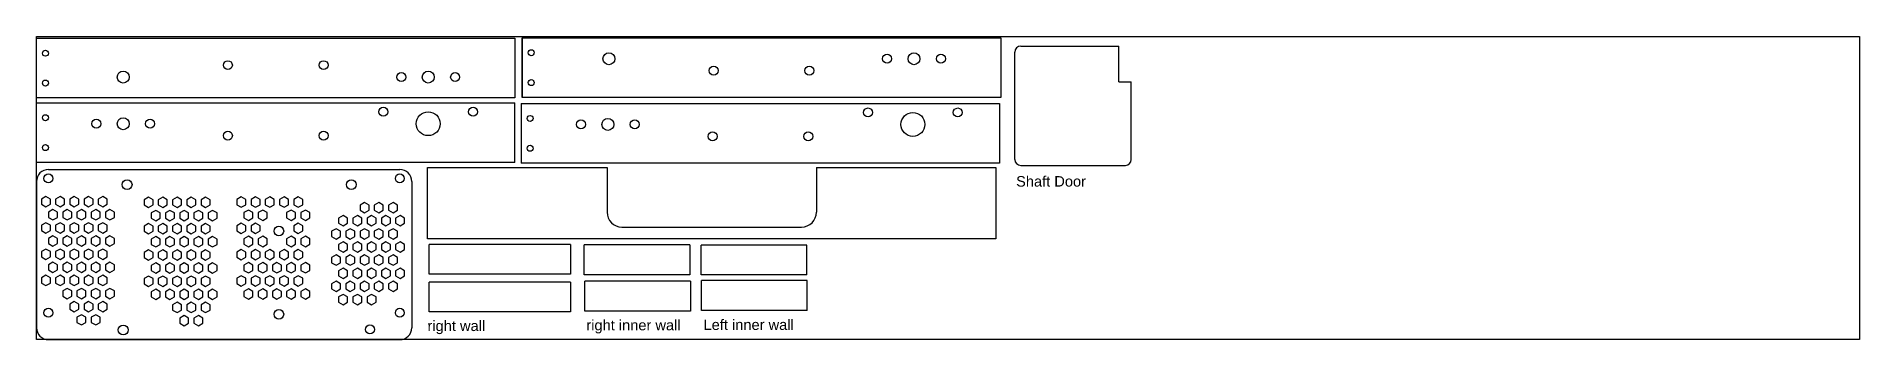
# Model space of a CAD drawing. Header units: inches. Extents: x 10 to 619, y -80 to 21.
import ezdxf

# ---------------------------------------------------------------- set-up
doc = ezdxf.new("R2010")
doc.units = ezdxf.units.IN
doc.header["$MEASUREMENT"] = 0
doc.styles.get("Standard").update_dxf_attribs({"font": 'arial.ttf'})

msp = doc.modelspace()

# ---------------------------------------------------------------- linework, layer by layer
at = {"color": 7, "linetype": 'Continuous', "lineweight": 25}
for p, q in [((9.89, 0.85), (9.89, 20.85)), ((9.89, 20.85), (169.89, 20.85)), ((172.32, 21.04), (172.32, 1.04)), ((172.32, 1.01), (172.32, 21.01)), ((172.32, 21.01), (332.32, 21.01)), ((332.32, 21.01), (332.32, 1.01)), ((336.99, -19.74), (336.99, 16.26)), ((338.99, 18.26), (371.79, 18.26)), ((371.79, 6.26), (371.79, 18.26)), ((371.79, 6.26), (375.99, 6.26)), ((375.99, -19.74), (375.99, 6.26)), ((169.89, 0.85), (9.89, 0.85)), ((332.32, 1.01), (172.32, 1.01)), ((9.89, -20.77), (9.89, -0.77)), ((9.89, -0.77), (169.89, -0.77)), ((169.89, -20.77), (169.89, -0.77)), ((171.96, -1), (171.96, -21)), ((171.96, -1), (331.96, -1)), ((331.96, -1), (331.96, -21)), ((169.89, -20.77), (9.89, -20.77)), ((13.89, -23.11), (131.39, -23.11)), ((140.68, -22.39), (200.68, -22.39)), ((140.68, -46.39), (140.68, -22.39)), ((331.96, -21), (171.96, -21)), ((200.68, -22.39), (200.68, -37.39)), ((270.68, -22.39), (330.68, -22.39)), ((270.68, -22.39), (270.68, -37.39)), ((330.68, -22.39), (330.68, -46.39)), ((338.99, -21.74), (373.99, -21.74)), ((9.89, -27.11), (9.89, -76.11)), ((135.39, -27.11), (135.39, -76.11)), ((13.03, -32.15), (11.53, -33.01)), ((11.53, -33.01), (11.53, -34.74)), ((11.53, -34.74), (13.03, -35.61)), ((14.53, -33.01), (13.03, -32.15)), ((13.03, -35.61), (14.53, -34.74)), ((15.41, -36.55), (13.91, -37.41)), ((14.53, -34.74), (14.53, -33.01)), ((16.91, -37.41), (15.41, -36.55)), ((17.79, -32.15), (16.29, -33.01)), ((16.29, -33.01), (16.29, -34.74)), ((16.29, -34.74), (17.79, -35.61)), ((19.29, -33.01), (17.79, -32.15)), ((17.79, -35.61), (19.29, -34.74)), ((20.17, -36.55), (18.67, -37.41)), ((19.29, -34.74), (19.29, -33.01)), ((21.67, -37.41), (20.17, -36.55)), ((22.55, -32.15), (21.05, -33.01)), ((21.05, -33.01), (21.05, -34.74)), ((21.05, -34.74), (22.55, -35.61)), ((24.05, -33.01), (22.55, -32.15)), ((22.55, -35.61), (24.05, -34.74)), ((24.93, -36.55), (23.43, -37.41)), ((24.05, -34.74), (24.05, -33.01)), ((26.43, -37.41), (24.93, -36.55)), ((27.31, -32.15), (25.81, -33.01)), ((25.81, -33.01), (25.81, -34.74)), ((25.81, -34.74), (27.31, -35.61)), ((28.81, -33.01), (27.31, -32.15)), ((27.31, -35.61), (28.81, -34.74)), ((29.69, -36.55), (28.19, -37.41)), ((28.81, -34.74), (28.81, -33.01)), ((31.19, -37.41), (29.69, -36.55)), ((32.07, -32.15), (30.57, -33.01)), ((30.57, -33.01), (30.57, -34.74)), ((30.57, -34.74), (32.07, -35.61)), ((33.57, -33.01), (32.07, -32.15)), ((32.07, -35.61), (33.57, -34.74)), ((34.45, -36.55), (32.95, -37.41)), ((33.57, -34.74), (33.57, -33.01)), ((35.95, -37.41), (34.45, -36.55)), ((47.38, -32.4), (45.88, -33.27)), ((45.88, -33.27), (45.88, -35)), ((45.88, -35), (47.38, -35.87)), ((48.88, -33.27), (47.38, -32.4)), ((47.38, -35.87), (48.88, -35)), ((48.88, -35), (48.88, -33.27)), ((52.14, -32.4), (50.64, -33.27)), ((50.64, -33.27), (50.64, -35)), ((50.64, -35), (52.14, -35.87)), ((53.64, -33.27), (52.14, -32.4)), ((52.14, -35.87), (53.64, -35)), ((53.64, -35), (53.64, -33.27)), ((56.9, -32.4), (55.4, -33.27)), ((55.4, -33.27), (55.4, -35)), ((55.4, -35), (56.9, -35.87)), ((58.4, -33.27), (56.9, -32.4)), ((56.9, -35.87), (58.4, -35)), ((58.4, -35), (58.4, -33.27)), ((61.66, -32.4), (60.16, -33.27)), ((60.16, -33.27), (60.16, -35)), ((60.16, -35), (61.66, -35.87)), ((63.16, -33.27), (61.66, -32.4)), ((61.66, -35.87), (63.16, -35)), ((63.16, -35), (63.16, -33.27)), ((66.42, -32.4), (64.92, -33.27)), ((64.92, -33.27), (64.92, -35)), ((64.92, -35), (66.42, -35.87)), ((67.92, -33.27), (66.42, -32.4)), ((66.42, -35.87), (67.92, -35)), ((67.92, -35), (67.92, -33.27)), ((78.39, -32.3), (76.89, -33.17)), ((76.89, -33.17), (76.89, -34.9)), ((76.89, -34.9), (78.39, -35.77)), ((79.89, -33.17), (78.39, -32.3)), ((78.39, -35.77), (79.89, -34.9)), ((79.89, -34.9), (79.89, -33.17)), ((83.15, -32.3), (81.65, -33.17)), ((81.65, -33.17), (81.65, -34.9)), ((81.65, -34.9), (83.15, -35.77)), ((84.65, -33.17), (83.15, -32.3)), ((83.15, -35.77), (84.65, -34.9)), ((84.65, -34.9), (84.65, -33.17)), ((87.91, -32.3), (86.41, -33.17)), ((86.41, -33.17), (86.41, -34.9)), ((86.41, -34.9), (87.91, -35.77)), ((89.41, -33.17), (87.91, -32.3)), ((87.91, -35.77), (89.41, -34.9)), ((89.41, -34.9), (89.41, -33.17)), ((92.67, -32.3), (91.17, -33.17)), ((91.17, -33.17), (91.17, -34.9)), ((91.17, -34.9), (92.67, -35.77)), ((94.17, -33.17), (92.67, -32.3)), ((92.67, -35.77), (94.17, -34.9)), ((94.17, -34.9), (94.17, -33.17)), ((97.43, -32.3), (95.93, -33.17)), ((95.93, -33.17), (95.93, -34.9)), ((95.93, -34.9), (97.43, -35.77)), ((98.93, -33.17), (97.43, -32.3)), ((97.43, -35.77), (98.93, -34.9)), ((98.93, -34.9), (98.93, -33.17)), ((119.59, -34.14), (118.09, -35.01)), ((118.09, -35.01), (118.09, -36.74)), ((121.09, -35.01), (119.59, -34.14)), ((121.09, -36.74), (121.09, -35.01)), ((124.35, -34.14), (122.85, -35.01)), ((122.85, -35.01), (122.85, -36.74)), ((125.85, -35.01), (124.35, -34.14)), ((125.85, -36.74), (125.85, -35.01)), ((129.11, -34.14), (127.61, -35.01)), ((127.61, -35.01), (127.61, -36.74)), ((130.61, -35.01), (129.11, -34.14)), ((130.61, -36.74), (130.61, -35.01)), ((13.03, -40.95), (11.53, -41.81)), ((11.53, -41.81), (11.53, -43.54)), ((14.53, -41.81), (13.03, -40.95)), ((13.91, -37.41), (13.91, -39.15)), ((13.91, -39.15), (15.41, -40.01)), ((14.53, -43.54), (14.53, -41.81)), ((15.41, -40.01), (16.91, -39.15)), ((17.79, -40.95), (16.29, -41.81)), ((16.29, -41.81), (16.29, -43.54)), ((16.91, -39.15), (16.91, -37.41)), ((19.29, -41.81), (17.79, -40.95)), ((18.67, -37.41), (18.67, -39.15)), ((18.67, -39.15), (20.17, -40.01)), ((19.29, -43.54), (19.29, -41.81)), ((20.17, -40.01), (21.67, -39.15)), ((22.55, -40.95), (21.05, -41.81)), ((21.05, -41.81), (21.05, -43.54)), ((21.67, -39.15), (21.67, -37.41)), ((24.05, -41.81), (22.55, -40.95)), ((23.43, -37.41), (23.43, -39.15)), ((23.43, -39.15), (24.93, -40.01)), ((24.05, -43.54), (24.05, -41.81)), ((24.93, -40.01), (26.43, -39.15)), ((27.31, -40.95), (25.81, -41.81)), ((25.81, -41.81), (25.81, -43.54)), ((26.43, -39.15), (26.43, -37.41)), ((28.81, -41.81), (27.31, -40.95)), ((28.19, -37.41), (28.19, -39.15)), ((28.19, -39.15), (29.69, -40.01)), ((28.81, -43.54), (28.81, -41.81)), ((29.69, -40.01), (31.19, -39.15)), ((32.07, -40.95), (30.57, -41.81)), ((30.57, -41.81), (30.57, -43.54)), ((31.19, -39.15), (31.19, -37.41)), ((33.57, -41.81), (32.07, -40.95)), ((32.95, -37.41), (32.95, -39.15)), ((32.95, -39.15), (34.45, -40.01)), ((33.57, -43.54), (33.57, -41.81)), ((34.45, -40.01), (35.95, -39.15)), ((35.95, -39.15), (35.95, -37.41)), ((47.38, -41.2), (45.88, -42.07)), ((45.88, -42.07), (45.88, -43.8)), ((48.88, -42.07), (47.38, -41.2)), ((49.76, -36.8), (48.26, -37.67)), ((48.26, -37.67), (48.26, -39.4)), ((48.26, -39.4), (49.76, -40.27)), ((48.88, -43.8), (48.88, -42.07)), ((51.26, -37.67), (49.76, -36.8)), ((49.76, -40.27), (51.26, -39.4)), ((52.14, -41.2), (50.64, -42.07)), ((50.64, -42.07), (50.64, -43.8)), ((51.26, -39.4), (51.26, -37.67)), ((53.64, -42.07), (52.14, -41.2)), ((54.52, -36.8), (53.02, -37.67)), ((53.02, -37.67), (53.02, -39.4)), ((53.02, -39.4), (54.52, -40.27)), ((53.64, -43.8), (53.64, -42.07)), ((56.02, -37.67), (54.52, -36.8)), ((54.52, -40.27), (56.02, -39.4)), ((56.9, -41.2), (55.4, -42.07)), ((55.4, -42.07), (55.4, -43.8)), ((56.02, -39.4), (56.02, -37.67)), ((58.4, -42.07), (56.9, -41.2)), ((59.28, -36.8), (57.78, -37.67)), ((57.78, -37.67), (57.78, -39.4)), ((57.78, -39.4), (59.28, -40.27)), ((58.4, -43.8), (58.4, -42.07)), ((60.78, -37.67), (59.28, -36.8)), ((59.28, -40.27), (60.78, -39.4)), ((61.66, -41.2), (60.16, -42.07)), ((60.16, -42.07), (60.16, -43.8)), ((60.78, -39.4), (60.78, -37.67)), ((63.16, -42.07), (61.66, -41.2)), ((64.04, -36.8), (62.54, -37.67)), ((62.54, -37.67), (62.54, -39.4)), ((62.54, -39.4), (64.04, -40.27)), ((63.16, -43.8), (63.16, -42.07)), ((65.54, -37.67), (64.04, -36.8)), ((64.04, -40.27), (65.54, -39.4)), ((66.42, -41.2), (64.92, -42.07)), ((64.92, -42.07), (64.92, -43.8)), ((65.54, -39.4), (65.54, -37.67)), ((67.92, -42.07), (66.42, -41.2)), ((68.8, -36.8), (67.3, -37.67)), ((67.3, -37.67), (67.3, -39.4)), ((67.3, -39.4), (68.8, -40.27)), ((67.92, -43.8), (67.92, -42.07)), ((70.3, -37.67), (68.8, -36.8)), ((68.8, -40.27), (70.3, -39.4)), ((70.3, -39.4), (70.3, -37.67)), ((78.39, -41.1), (76.89, -41.97)), ((76.89, -41.97), (76.89, -43.7)), ((79.89, -41.97), (78.39, -41.1)), ((80.77, -36.7), (79.27, -37.57)), ((79.27, -37.57), (79.27, -39.3)), ((79.27, -39.3), (80.77, -40.17)), ((79.89, -43.7), (79.89, -41.97)), ((82.27, -37.57), (80.77, -36.7)), ((80.77, -40.17), (82.27, -39.3)), ((83.15, -41.1), (81.65, -41.97)), ((81.65, -41.97), (81.65, -43.7)), ((82.27, -39.3), (82.27, -37.57)), ((84.65, -41.97), (83.15, -41.1)), ((85.53, -36.7), (84.03, -37.57)), ((84.03, -37.57), (84.03, -39.3)), ((84.03, -39.3), (85.53, -40.17)), ((84.65, -43.7), (84.65, -41.97)), ((87.03, -37.57), (85.53, -36.7)), ((85.53, -40.17), (87.03, -39.3)), ((87.03, -39.3), (87.03, -37.57)), ((95.05, -36.7), (93.55, -37.57)), ((93.55, -37.57), (93.55, -39.3)), ((93.55, -39.3), (95.05, -40.17)), ((96.55, -37.57), (95.05, -36.7)), ((95.05, -40.17), (96.55, -39.3)), ((97.43, -41.1), (95.93, -41.97)), ((95.93, -41.97), (95.93, -43.7)), ((96.55, -39.3), (96.55, -37.57)), ((98.93, -41.97), (97.43, -41.1)), ((99.81, -36.7), (98.31, -37.57)), ((98.31, -37.57), (98.31, -39.3)), ((98.31, -39.3), (99.81, -40.17)), ((98.93, -43.7), (98.93, -41.97)), ((101.31, -37.57), (99.81, -36.7)), ((99.81, -40.17), (101.31, -39.3)), ((101.31, -39.3), (101.31, -37.57)), ((112.44, -38.54), (110.94, -39.41)), ((110.94, -39.41), (110.94, -41.14)), ((110.94, -41.14), (112.44, -42.01)), ((113.94, -39.41), (112.44, -38.54)), ((112.44, -42.01), (113.94, -41.14)), ((113.94, -41.14), (113.94, -39.41)), ((117.2, -38.54), (115.7, -39.41)), ((115.7, -39.41), (115.7, -41.14)), ((115.7, -41.14), (117.2, -42.01)), ((118.7, -39.41), (117.2, -38.54)), ((117.2, -42.01), (118.7, -41.14)), ((118.09, -36.74), (119.59, -37.6)), ((118.7, -41.14), (118.7, -39.41)), ((119.59, -37.6), (121.09, -36.74)), ((121.96, -38.54), (120.46, -39.41)), ((120.46, -39.41), (120.46, -41.14)), ((120.46, -41.14), (121.96, -42.01)), ((123.46, -39.41), (121.96, -38.54)), ((121.96, -42.01), (123.46, -41.14)), ((122.85, -36.74), (124.35, -37.6)), ((123.46, -41.14), (123.46, -39.41)), ((124.35, -37.6), (125.85, -36.74)), ((126.72, -38.54), (125.22, -39.41)), ((125.22, -39.41), (125.22, -41.14)), ((125.22, -41.14), (126.72, -42.01)), ((128.22, -39.41), (126.72, -38.54)), ((126.72, -42.01), (128.22, -41.14)), ((127.61, -36.74), (129.11, -37.6)), ((128.22, -41.14), (128.22, -39.41)), ((129.11, -37.6), (130.61, -36.74)), ((131.48, -38.54), (129.98, -39.41)), ((129.98, -39.41), (129.98, -41.14)), ((129.98, -41.14), (131.48, -42.01)), ((132.98, -39.41), (131.48, -38.54)), ((131.48, -42.01), (132.98, -41.14)), ((132.98, -41.14), (132.98, -39.41)), ((205.68, -42.39), (265.68, -42.39)), ((11.53, -43.54), (13.03, -44.41)), ((13.03, -44.41), (14.53, -43.54)), ((15.41, -45.35), (13.91, -46.21)), ((13.91, -46.21), (13.91, -47.95)), ((13.91, -47.95), (15.41, -48.81)), ((16.91, -46.21), (15.41, -45.35)), ((15.41, -48.81), (16.91, -47.95)), ((16.29, -43.54), (17.79, -44.41)), ((16.91, -47.95), (16.91, -46.21)), ((17.79, -44.41), (19.29, -43.54)), ((20.17, -45.35), (18.67, -46.21)), ((18.67, -46.21), (18.67, -47.95)), ((18.67, -47.95), (20.17, -48.81)), ((21.67, -46.21), (20.17, -45.35)), ((20.17, -48.81), (21.67, -47.95)), ((21.05, -43.54), (22.55, -44.41)), ((21.67, -47.95), (21.67, -46.21)), ((22.55, -44.41), (24.05, -43.54)), ((24.93, -45.35), (23.43, -46.21)), ((23.43, -46.21), (23.43, -47.95)), ((23.43, -47.95), (24.93, -48.81)), ((26.43, -46.21), (24.93, -45.35)), ((24.93, -48.81), (26.43, -47.95)), ((25.81, -43.54), (27.31, -44.41)), ((26.43, -47.95), (26.43, -46.21)), ((27.31, -44.41), (28.81, -43.54)), ((29.69, -45.35), (28.19, -46.21)), ((28.19, -46.21), (28.19, -47.95)), ((28.19, -47.95), (29.69, -48.81)), ((31.19, -46.21), (29.69, -45.35)), ((29.69, -48.81), (31.19, -47.95)), ((30.57, -43.54), (32.07, -44.41)), ((31.19, -47.95), (31.19, -46.21)), ((32.07, -44.41), (33.57, -43.54)), ((34.45, -45.35), (32.95, -46.21)), ((32.95, -46.21), (32.95, -47.95)), ((32.95, -47.95), (34.45, -48.81)), ((35.95, -46.21), (34.45, -45.35)), ((34.45, -48.81), (35.95, -47.95)), ((35.95, -47.95), (35.95, -46.21)), ((45.88, -43.8), (47.38, -44.67)), ((47.38, -44.67), (48.88, -43.8)), ((49.76, -45.6), (48.26, -46.47)), ((48.26, -46.47), (48.26, -48.2)), ((48.26, -48.2), (49.76, -49.07)), ((51.26, -46.47), (49.76, -45.6)), ((49.76, -49.07), (51.26, -48.2)), ((50.64, -43.8), (52.14, -44.67)), ((51.26, -48.2), (51.26, -46.47)), ((52.14, -44.67), (53.64, -43.8)), ((54.52, -45.6), (53.02, -46.47)), ((53.02, -46.47), (53.02, -48.2)), ((53.02, -48.2), (54.52, -49.07)), ((56.02, -46.47), (54.52, -45.6)), ((54.52, -49.07), (56.02, -48.2)), ((55.4, -43.8), (56.9, -44.67)), ((56.02, -48.2), (56.02, -46.47)), ((56.9, -44.67), (58.4, -43.8)), ((59.28, -45.6), (57.78, -46.47)), ((57.78, -46.47), (57.78, -48.2)), ((57.78, -48.2), (59.28, -49.07)), ((60.78, -46.47), (59.28, -45.6)), ((59.28, -49.07), (60.78, -48.2)), ((60.16, -43.8), (61.66, -44.67)), ((60.78, -48.2), (60.78, -46.47)), ((61.66, -44.67), (63.16, -43.8)), ((64.04, -45.6), (62.54, -46.47)), ((62.54, -46.47), (62.54, -48.2)), ((62.54, -48.2), (64.04, -49.07)), ((65.54, -46.47), (64.04, -45.6)), ((64.04, -49.07), (65.54, -48.2)), ((64.92, -43.8), (66.42, -44.67)), ((65.54, -48.2), (65.54, -46.47)), ((66.42, -44.67), (67.92, -43.8)), ((68.8, -45.6), (67.3, -46.47)), ((67.3, -46.47), (67.3, -48.2)), ((67.3, -48.2), (68.8, -49.07)), ((70.3, -46.47), (68.8, -45.6)), ((68.8, -49.07), (70.3, -48.2)), ((70.3, -48.2), (70.3, -46.47)), ((76.89, -43.7), (78.39, -44.57)), ((78.39, -44.57), (79.89, -43.7)), ((80.77, -45.5), (79.27, -46.37)), ((79.27, -46.37), (79.27, -48.1)), ((79.27, -48.1), (80.77, -48.97)), ((82.27, -46.37), (80.77, -45.5)), ((80.77, -48.97), (82.27, -48.1)), ((81.65, -43.7), (83.15, -44.57)), ((82.27, -48.1), (82.27, -46.37)), ((83.15, -44.57), (84.65, -43.7)), ((85.53, -45.5), (84.03, -46.37)), ((84.03, -46.37), (84.03, -48.1)), ((84.03, -48.1), (85.53, -48.97)), ((87.03, -46.37), (85.53, -45.5)), ((85.53, -48.97), (87.03, -48.1)), ((87.03, -48.1), (87.03, -46.37)), ((95.05, -45.5), (93.55, -46.37)), ((93.55, -46.37), (93.55, -48.1)), ((93.55, -48.1), (95.05, -48.97)), ((96.55, -46.37), (95.05, -45.5)), ((95.05, -48.97), (96.55, -48.1)), ((95.93, -43.7), (97.43, -44.57)), ((96.55, -48.1), (96.55, -46.37)), ((97.43, -44.57), (98.93, -43.7)), ((99.81, -45.5), (98.31, -46.37)), ((98.31, -46.37), (98.31, -48.1)), ((98.31, -48.1), (99.81, -48.97)), ((101.31, -46.37), (99.81, -45.5)), ((99.81, -48.97), (101.31, -48.1)), ((101.31, -48.1), (101.31, -46.37)), ((110.07, -42.94), (108.57, -43.81)), ((108.57, -43.81), (108.57, -45.54)), ((108.57, -45.54), (110.07, -46.4)), ((111.57, -43.81), (110.07, -42.94)), ((110.07, -46.4), (111.57, -45.54)), ((112.44, -47.34), (110.94, -48.21)), ((110.94, -48.21), (110.94, -49.94)), ((111.57, -45.54), (111.57, -43.81)), ((113.94, -48.21), (112.44, -47.34)), ((114.83, -42.94), (113.33, -43.81)), ((113.33, -43.81), (113.33, -45.54)), ((113.33, -45.54), (114.83, -46.4)), ((113.94, -49.94), (113.94, -48.21)), ((116.33, -43.81), (114.83, -42.94)), ((114.83, -46.4), (116.33, -45.54)), ((117.2, -47.34), (115.7, -48.21)), ((115.7, -48.21), (115.7, -49.94)), ((116.33, -45.54), (116.33, -43.81)), ((118.7, -48.21), (117.2, -47.34)), ((119.59, -42.94), (118.09, -43.81)), ((118.09, -43.81), (118.09, -45.54)), ((118.09, -45.54), (119.59, -46.4)), ((118.7, -49.94), (118.7, -48.21)), ((121.09, -43.81), (119.59, -42.94)), ((119.59, -46.4), (121.09, -45.54)), ((121.96, -47.34), (120.46, -48.21)), ((120.46, -48.21), (120.46, -49.94)), ((121.09, -45.54), (121.09, -43.81)), ((123.46, -48.21), (121.96, -47.34)), ((124.35, -42.94), (122.85, -43.81)), ((122.85, -43.81), (122.85, -45.54)), ((122.85, -45.54), (124.35, -46.4)), ((123.46, -49.94), (123.46, -48.21)), ((125.85, -43.81), (124.35, -42.94)), ((124.35, -46.4), (125.85, -45.54)), ((126.72, -47.34), (125.22, -48.21)), ((125.22, -48.21), (125.22, -49.94)), ((125.85, -45.54), (125.85, -43.81)), ((128.22, -48.21), (126.72, -47.34)), ((129.11, -42.94), (127.61, -43.81)), ((127.61, -43.81), (127.61, -45.54)), ((127.61, -45.54), (129.11, -46.4)), ((128.22, -49.94), (128.22, -48.21)), ((130.61, -43.81), (129.11, -42.94)), ((129.11, -46.4), (130.61, -45.54)), ((131.48, -47.34), (129.98, -48.21)), ((129.98, -48.21), (129.98, -49.94)), ((130.61, -45.54), (130.61, -43.81)), ((132.98, -48.21), (131.48, -47.34)), ((132.98, -49.94), (132.98, -48.21)), ((330.68, -46.39), (140.68, -46.39)), ((188.5, -48.21), (141.18, -48.21)), ((141.18, -58.21), (141.18, -48.21)), ((188.5, -48.21), (188.5, -58.21)), ((228.33, -48.36), (193.01, -48.36)), ((193.01, -58.36), (193.01, -48.36)), ((228.33, -48.36), (228.33, -58.36)), ((267.46, -48.45), (232.19, -48.45)), ((232.19, -58.45), (232.19, -48.45)), ((267.46, -58.45), (267.46, -48.45)), ((13.03, -49.75), (11.53, -50.61)), ((11.53, -50.61), (11.53, -52.34)), ((11.53, -52.34), (13.03, -53.21)), ((14.53, -50.61), (13.03, -49.75)), ((13.03, -53.21), (14.53, -52.34)), ((15.41, -54.15), (13.91, -55.01)), ((14.53, -52.34), (14.53, -50.61)), ((16.91, -55.01), (15.41, -54.15)), ((17.79, -49.75), (16.29, -50.61)), ((16.29, -50.61), (16.29, -52.34)), ((16.29, -52.34), (17.79, -53.21)), ((19.29, -50.61), (17.79, -49.75)), ((17.79, -53.21), (19.29, -52.34)), ((20.17, -54.15), (18.67, -55.01)), ((19.29, -52.34), (19.29, -50.61)), ((21.67, -55.01), (20.17, -54.15)), ((22.55, -49.75), (21.05, -50.61)), ((21.05, -50.61), (21.05, -52.34)), ((21.05, -52.34), (22.55, -53.21)), ((24.05, -50.61), (22.55, -49.75)), ((22.55, -53.21), (24.05, -52.34)), ((24.93, -54.15), (23.43, -55.01)), ((24.05, -52.34), (24.05, -50.61)), ((26.43, -55.01), (24.93, -54.15)), ((27.31, -49.75), (25.81, -50.61)), ((25.81, -50.61), (25.81, -52.34)), ((25.81, -52.34), (27.31, -53.21)), ((28.81, -50.61), (27.31, -49.75)), ((27.31, -53.21), (28.81, -52.34)), ((29.69, -54.15), (28.19, -55.01)), ((28.81, -52.34), (28.81, -50.61)), ((31.19, -55.01), (29.69, -54.15)), ((32.07, -49.75), (30.57, -50.61)), ((30.57, -50.61), (30.57, -52.34)), ((30.57, -52.34), (32.07, -53.21)), ((33.57, -50.61), (32.07, -49.75)), ((32.07, -53.21), (33.57, -52.34)), ((34.45, -54.15), (32.95, -55.01)), ((33.57, -52.34), (33.57, -50.61)), ((35.95, -55.01), (34.45, -54.15)), ((47.38, -50), (45.88, -50.87)), ((45.88, -50.87), (45.88, -52.6)), ((45.88, -52.6), (47.38, -53.47)), ((48.88, -50.87), (47.38, -50)), ((47.38, -53.47), (48.88, -52.6)), ((49.76, -54.4), (48.26, -55.27)), ((48.88, -52.6), (48.88, -50.87)), ((51.26, -55.27), (49.76, -54.4)), ((52.14, -50), (50.64, -50.87)), ((50.64, -50.87), (50.64, -52.6)), ((50.64, -52.6), (52.14, -53.47)), ((53.64, -50.87), (52.14, -50)), ((52.14, -53.47), (53.64, -52.6)), ((54.52, -54.4), (53.02, -55.27)), ((53.64, -52.6), (53.64, -50.87)), ((56.02, -55.27), (54.52, -54.4)), ((56.9, -50), (55.4, -50.87)), ((55.4, -50.87), (55.4, -52.6)), ((55.4, -52.6), (56.9, -53.47)), ((58.4, -50.87), (56.9, -50)), ((56.9, -53.47), (58.4, -52.6)), ((59.28, -54.4), (57.78, -55.27)), ((58.4, -52.6), (58.4, -50.87)), ((60.78, -55.27), (59.28, -54.4)), ((61.66, -50), (60.16, -50.87)), ((60.16, -50.87), (60.16, -52.6)), ((60.16, -52.6), (61.66, -53.47)), ((63.16, -50.87), (61.66, -50)), ((61.66, -53.47), (63.16, -52.6)), ((64.04, -54.4), (62.54, -55.27)), ((63.16, -52.6), (63.16, -50.87)), ((65.54, -55.27), (64.04, -54.4)), ((66.42, -50), (64.92, -50.87)), ((64.92, -50.87), (64.92, -52.6)), ((64.92, -52.6), (66.42, -53.47)), ((67.92, -50.87), (66.42, -50)), ((66.42, -53.47), (67.92, -52.6)), ((68.8, -54.4), (67.3, -55.27)), ((67.92, -52.6), (67.92, -50.87)), ((70.3, -55.27), (68.8, -54.4)), ((78.39, -49.9), (76.89, -50.77)), ((76.89, -50.77), (76.89, -52.5)), ((76.89, -52.5), (78.39, -53.37)), ((79.89, -50.77), (78.39, -49.9)), ((78.39, -53.37), (79.89, -52.5)), ((80.77, -54.3), (79.27, -55.17)), ((79.89, -52.5), (79.89, -50.77)), ((82.27, -55.17), (80.77, -54.3)), ((83.15, -49.9), (81.65, -50.77)), ((81.65, -50.77), (81.65, -52.5)), ((81.65, -52.5), (83.15, -53.37)), ((84.65, -50.77), (83.15, -49.9)), ((83.15, -53.37), (84.65, -52.5)), ((85.53, -54.3), (84.03, -55.17)), ((84.65, -52.5), (84.65, -50.77)), ((87.03, -55.17), (85.53, -54.3)), ((87.91, -49.9), (86.41, -50.77)), ((86.41, -50.77), (86.41, -52.5)), ((86.41, -52.5), (87.91, -53.37)), ((89.41, -50.77), (87.91, -49.9)), ((87.91, -53.37), (89.41, -52.5)), ((90.29, -54.3), (88.79, -55.17)), ((89.41, -52.5), (89.41, -50.77)), ((91.79, -55.17), (90.29, -54.3)), ((92.67, -49.9), (91.17, -50.77)), ((91.17, -50.77), (91.17, -52.5)), ((91.17, -52.5), (92.67, -53.37)), ((94.17, -50.77), (92.67, -49.9)), ((92.67, -53.37), (94.17, -52.5)), ((95.05, -54.3), (93.55, -55.17)), ((94.17, -52.5), (94.17, -50.77)), ((96.55, -55.17), (95.05, -54.3)), ((97.43, -49.9), (95.93, -50.77)), ((95.93, -50.77), (95.93, -52.5)), ((95.93, -52.5), (97.43, -53.37)), ((98.93, -50.77), (97.43, -49.9)), ((97.43, -53.37), (98.93, -52.5)), ((99.81, -54.3), (98.31, -55.17)), ((98.93, -52.5), (98.93, -50.77)), ((101.31, -55.17), (99.81, -54.3)), ((110.07, -51.74), (108.57, -52.61)), ((108.57, -52.61), (108.57, -54.34)), ((108.57, -54.34), (110.07, -55.2)), ((111.57, -52.61), (110.07, -51.74)), ((110.07, -55.2), (111.57, -54.34)), ((110.94, -49.94), (112.44, -50.81)), ((111.57, -54.34), (111.57, -52.61)), ((112.44, -50.81), (113.94, -49.94)), ((114.83, -51.74), (113.33, -52.61)), ((113.33, -52.61), (113.33, -54.34)), ((113.33, -54.34), (114.83, -55.2)), ((116.33, -52.61), (114.83, -51.74)), ((114.83, -55.2), (116.33, -54.34)), ((115.7, -49.94), (117.2, -50.81)), ((116.33, -54.34), (116.33, -52.61)), ((117.2, -50.81), (118.7, -49.94)), ((119.59, -51.74), (118.09, -52.61)), ((118.09, -52.61), (118.09, -54.34)), ((118.09, -54.34), (119.59, -55.2)), ((121.09, -52.61), (119.59, -51.74)), ((119.59, -55.2), (121.09, -54.34)), ((120.46, -49.94), (121.96, -50.81)), ((121.09, -54.34), (121.09, -52.61)), ((121.96, -50.81), (123.46, -49.94)), ((124.35, -51.74), (122.85, -52.61)), ((122.85, -52.61), (122.85, -54.34)), ((122.85, -54.34), (124.35, -55.2)), ((125.85, -52.61), (124.35, -51.74)), ((124.35, -55.2), (125.85, -54.34)), ((125.22, -49.94), (126.72, -50.81)), ((125.85, -54.34), (125.85, -52.61)), ((126.72, -50.81), (128.22, -49.94)), ((129.11, -51.74), (127.61, -52.61)), ((127.61, -52.61), (127.61, -54.34)), ((127.61, -54.34), (129.11, -55.2)), ((130.61, -52.61), (129.11, -51.74)), ((129.11, -55.2), (130.61, -54.34)), ((129.98, -49.94), (131.48, -50.81)), ((130.61, -54.34), (130.61, -52.61)), ((131.48, -50.81), (132.98, -49.94)), ((13.03, -58.55), (11.53, -59.41)), ((11.53, -59.41), (11.53, -61.14)), ((14.53, -59.41), (13.03, -58.55)), ((13.91, -55.01), (13.91, -56.75)), ((13.91, -56.75), (15.41, -57.61)), ((14.53, -61.14), (14.53, -59.41)), ((15.41, -57.61), (16.91, -56.75)), ((17.79, -58.55), (16.29, -59.41)), ((16.29, -59.41), (16.29, -61.14)), ((16.91, -56.75), (16.91, -55.01)), ((19.29, -59.41), (17.79, -58.55)), ((18.67, -55.01), (18.67, -56.75)), ((18.67, -56.75), (20.17, -57.61)), ((19.29, -61.14), (19.29, -59.41)), ((20.17, -57.61), (21.67, -56.75)), ((22.55, -58.55), (21.05, -59.41)), ((21.05, -59.41), (21.05, -61.14)), ((21.67, -56.75), (21.67, -55.01)), ((24.05, -59.41), (22.55, -58.55)), ((23.43, -55.01), (23.43, -56.75)), ((23.43, -56.75), (24.93, -57.61)), ((24.05, -61.14), (24.05, -59.41)), ((24.93, -57.61), (26.43, -56.75)), ((27.31, -58.55), (25.81, -59.41)), ((25.81, -59.41), (25.81, -61.14)), ((26.43, -56.75), (26.43, -55.01)), ((28.81, -59.41), (27.31, -58.55)), ((28.19, -55.01), (28.19, -56.75)), ((28.19, -56.75), (29.69, -57.61)), ((28.81, -61.14), (28.81, -59.41)), ((29.69, -57.61), (31.19, -56.75)), ((32.07, -58.55), (30.57, -59.41)), ((30.57, -59.41), (30.57, -61.14)), ((31.19, -56.75), (31.19, -55.01)), ((33.57, -59.41), (32.07, -58.55)), ((32.95, -55.01), (32.95, -56.75)), ((32.95, -56.75), (34.45, -57.61)), ((33.57, -61.14), (33.57, -59.41)), ((34.45, -57.61), (35.95, -56.75)), ((35.95, -56.75), (35.95, -55.01)), ((47.38, -58.8), (45.88, -59.67)), ((45.88, -59.67), (45.88, -61.4)), ((48.88, -59.67), (47.38, -58.8)), ((48.26, -55.27), (48.26, -57)), ((48.26, -57), (49.76, -57.87)), ((48.88, -61.4), (48.88, -59.67)), ((49.76, -57.87), (51.26, -57)), ((52.14, -58.8), (50.64, -59.67)), ((50.64, -59.67), (50.64, -61.4)), ((51.26, -57), (51.26, -55.27)), ((53.64, -59.67), (52.14, -58.8)), ((53.02, -55.27), (53.02, -57)), ((53.02, -57), (54.52, -57.87)), ((53.64, -61.4), (53.64, -59.67)), ((54.52, -57.87), (56.02, -57)), ((56.9, -58.8), (55.4, -59.67)), ((55.4, -59.67), (55.4, -61.4)), ((56.02, -57), (56.02, -55.27)), ((58.4, -59.67), (56.9, -58.8)), ((57.78, -55.27), (57.78, -57)), ((57.78, -57), (59.28, -57.87)), ((58.4, -61.4), (58.4, -59.67)), ((59.28, -57.87), (60.78, -57)), ((61.66, -58.8), (60.16, -59.67)), ((60.16, -59.67), (60.16, -61.4)), ((60.78, -57), (60.78, -55.27)), ((63.16, -59.67), (61.66, -58.8)), ((62.54, -55.27), (62.54, -57)), ((62.54, -57), (64.04, -57.87)), ((63.16, -61.4), (63.16, -59.67)), ((64.04, -57.87), (65.54, -57)), ((66.42, -58.8), (64.92, -59.67)), ((64.92, -59.67), (64.92, -61.4)), ((65.54, -57), (65.54, -55.27)), ((67.92, -59.67), (66.42, -58.8)), ((67.3, -55.27), (67.3, -57)), ((67.3, -57), (68.8, -57.87)), ((67.92, -61.4), (67.92, -59.67)), ((68.8, -57.87), (70.3, -57)), ((70.3, -57), (70.3, -55.27)), ((78.39, -58.7), (76.89, -59.57)), ((76.89, -59.57), (76.89, -61.3)), ((79.89, -59.57), (78.39, -58.7)), ((79.27, -55.17), (79.27, -56.9)), ((79.27, -56.9), (80.77, -57.77)), ((79.89, -61.3), (79.89, -59.57)), ((80.77, -57.77), (82.27, -56.9)), ((83.15, -58.7), (81.65, -59.57)), ((81.65, -59.57), (81.65, -61.3)), ((82.27, -56.9), (82.27, -55.17)), ((84.65, -59.57), (83.15, -58.7)), ((84.03, -55.17), (84.03, -56.9)), ((84.03, -56.9), (85.53, -57.77)), ((84.65, -61.3), (84.65, -59.57)), ((85.53, -57.77), (87.03, -56.9)), ((87.91, -58.7), (86.41, -59.57)), ((86.41, -59.57), (86.41, -61.3)), ((87.03, -56.9), (87.03, -55.17)), ((89.41, -59.57), (87.91, -58.7)), ((88.79, -55.17), (88.79, -56.9)), ((88.79, -56.9), (90.29, -57.77)), ((89.41, -61.3), (89.41, -59.57)), ((90.29, -57.77), (91.79, -56.9)), ((92.67, -58.7), (91.17, -59.57)), ((91.17, -59.57), (91.17, -61.3)), ((91.79, -56.9), (91.79, -55.17)), ((94.17, -59.57), (92.67, -58.7)), ((93.55, -55.17), (93.55, -56.9)), ((93.55, -56.9), (95.05, -57.77)), ((94.17, -61.3), (94.17, -59.57)), ((95.05, -57.77), (96.55, -56.9)), ((97.43, -58.7), (95.93, -59.57)), ((95.93, -59.57), (95.93, -61.3)), ((96.55, -56.9), (96.55, -55.17)), ((98.93, -59.57), (97.43, -58.7)), ((98.31, -55.17), (98.31, -56.9)), ((98.31, -56.9), (99.81, -57.77)), ((98.93, -61.3), (98.93, -59.57)), ((99.81, -57.77), (101.31, -56.9)), ((101.31, -56.9), (101.31, -55.17)), ((110.07, -60.54), (108.57, -61.41)), ((111.57, -61.41), (110.07, -60.54)), ((112.44, -56.14), (110.94, -57.01)), ((110.94, -57.01), (110.94, -58.74)), ((110.94, -58.74), (112.44, -59.61)), ((113.94, -57.01), (112.44, -56.14)), ((112.44, -59.61), (113.94, -58.74)), ((114.83, -60.54), (113.33, -61.41)), ((113.94, -58.74), (113.94, -57.01)), ((116.33, -61.41), (114.83, -60.54)), ((117.2, -56.14), (115.7, -57.01)), ((115.7, -57.01), (115.7, -58.74)), ((115.7, -58.74), (117.2, -59.61)), ((118.7, -57.01), (117.2, -56.14)), ((117.2, -59.61), (118.7, -58.74)), ((119.59, -60.54), (118.09, -61.41)), ((118.7, -58.74), (118.7, -57.01)), ((121.09, -61.41), (119.59, -60.54)), ((121.96, -56.14), (120.46, -57.01)), ((120.46, -57.01), (120.46, -58.74)), ((120.46, -58.74), (121.96, -59.61)), ((123.46, -57.01), (121.96, -56.14)), ((121.96, -59.61), (123.46, -58.74)), ((124.35, -60.54), (122.85, -61.41)), ((123.46, -58.74), (123.46, -57.01)), ((125.85, -61.41), (124.35, -60.54)), ((126.72, -56.14), (125.22, -57.01)), ((125.22, -57.01), (125.22, -58.74)), ((125.22, -58.74), (126.72, -59.61)), ((128.22, -57.01), (126.72, -56.14)), ((126.72, -59.61), (128.22, -58.74)), ((129.11, -60.54), (127.61, -61.41)), ((128.22, -58.74), (128.22, -57.01)), ((130.61, -61.41), (129.11, -60.54)), ((131.48, -56.14), (129.98, -57.01)), ((129.98, -57.01), (129.98, -58.74)), ((129.98, -58.74), (131.48, -59.61)), ((132.98, -57.01), (131.48, -56.14)), ((131.48, -59.61), (132.98, -58.74)), ((132.98, -58.74), (132.98, -57.01)), ((188.5, -58.21), (141.18, -58.21)), ((188.5, -60.83), (141.18, -60.83)), ((141.18, -70.83), (141.18, -60.83)), ((188.5, -60.83), (188.5, -70.83)), ((228.33, -58.36), (193.01, -58.36)), ((228.54, -60.55), (193.23, -60.55)), ((193.23, -70.55), (193.23, -60.55)), ((228.54, -60.55), (228.54, -70.55)), ((267.46, -58.45), (232.19, -58.45)), ((267.57, -60.34), (232.3, -60.34)), ((232.3, -70.34), (232.3, -60.34)), ((267.57, -70.34), (267.57, -60.34)), ((11.53, -61.14), (13.03, -62.01)), ((13.03, -62.01), (14.53, -61.14)), ((16.29, -61.14), (17.79, -62.01)), ((17.79, -62.01), (19.29, -61.14)), ((20.17, -62.95), (18.67, -63.81)), ((18.67, -63.81), (18.67, -65.55)), ((18.67, -65.55), (20.17, -66.41)), ((21.67, -63.81), (20.17, -62.95)), ((20.17, -66.41), (21.67, -65.55)), ((21.05, -61.14), (22.55, -62.01)), ((21.67, -65.55), (21.67, -63.81)), ((22.55, -62.01), (24.05, -61.14)), ((24.93, -62.95), (23.43, -63.81)), ((23.43, -63.81), (23.43, -65.55)), ((23.43, -65.55), (24.93, -66.41)), ((26.43, -63.81), (24.93, -62.95)), ((24.93, -66.41), (26.43, -65.55)), ((25.81, -61.14), (27.31, -62.01)), ((26.43, -65.55), (26.43, -63.81)), ((27.31, -62.01), (28.81, -61.14)), ((29.69, -62.95), (28.19, -63.81)), ((28.19, -63.81), (28.19, -65.55)), ((28.19, -65.55), (29.69, -66.41)), ((31.19, -63.81), (29.69, -62.95)), ((29.69, -66.41), (31.19, -65.55)), ((30.57, -61.14), (32.07, -62.01)), ((31.19, -65.55), (31.19, -63.81)), ((32.07, -62.01), (33.57, -61.14)), ((34.45, -62.95), (32.95, -63.81)), ((32.95, -63.81), (32.95, -65.55)), ((32.95, -65.55), (34.45, -66.41)), ((35.95, -63.81), (34.45, -62.95)), ((34.45, -66.41), (35.95, -65.55)), ((35.95, -65.55), (35.95, -63.81)), ((45.88, -61.4), (47.38, -62.27)), ((47.38, -62.27), (48.88, -61.4)), ((49.76, -63.2), (48.26, -64.07)), ((48.26, -64.07), (48.26, -65.8)), ((48.26, -65.8), (49.76, -66.67)), ((51.26, -64.07), (49.76, -63.2)), ((49.76, -66.67), (51.26, -65.8)), ((50.64, -61.4), (52.14, -62.27)), ((51.26, -65.8), (51.26, -64.07)), ((52.14, -62.27), (53.64, -61.4)), ((54.52, -63.2), (53.02, -64.07)), ((53.02, -64.07), (53.02, -65.8)), ((53.02, -65.8), (54.52, -66.67)), ((56.02, -64.07), (54.52, -63.2)), ((54.52, -66.67), (56.02, -65.8)), ((55.4, -61.4), (56.9, -62.27)), ((56.02, -65.8), (56.02, -64.07)), ((56.9, -62.27), (58.4, -61.4)), ((59.28, -63.2), (57.78, -64.07)), ((57.78, -64.07), (57.78, -65.8)), ((57.78, -65.8), (59.28, -66.67)), ((60.78, -64.07), (59.28, -63.2)), ((59.28, -66.67), (60.78, -65.8)), ((60.16, -61.4), (61.66, -62.27)), ((60.78, -65.8), (60.78, -64.07)), ((61.66, -62.27), (63.16, -61.4)), ((64.04, -63.2), (62.54, -64.07)), ((62.54, -64.07), (62.54, -65.8)), ((62.54, -65.8), (64.04, -66.67)), ((65.54, -64.07), (64.04, -63.2)), ((64.04, -66.67), (65.54, -65.8)), ((64.92, -61.4), (66.42, -62.27)), ((65.54, -65.8), (65.54, -64.07)), ((66.42, -62.27), (67.92, -61.4)), ((68.8, -63.2), (67.3, -64.07)), ((67.3, -64.07), (67.3, -65.8)), ((67.3, -65.8), (68.8, -66.67)), ((70.3, -64.07), (68.8, -63.2)), ((68.8, -66.67), (70.3, -65.8)), ((70.3, -65.8), (70.3, -64.07)), ((76.89, -61.3), (78.39, -62.17)), ((78.39, -62.17), (79.89, -61.3)), ((80.77, -63.1), (79.27, -63.97)), ((79.27, -63.97), (79.27, -65.7)), ((79.27, -65.7), (80.77, -66.57)), ((82.27, -63.97), (80.77, -63.1)), ((80.77, -66.57), (82.27, -65.7)), ((81.65, -61.3), (83.15, -62.17)), ((82.27, -65.7), (82.27, -63.97)), ((83.15, -62.17), (84.65, -61.3)), ((85.53, -63.1), (84.03, -63.97)), ((84.03, -63.97), (84.03, -65.7)), ((84.03, -65.7), (85.53, -66.57)), ((87.03, -63.97), (85.53, -63.1)), ((85.53, -66.57), (87.03, -65.7)), ((86.41, -61.3), (87.91, -62.17)), ((87.03, -65.7), (87.03, -63.97)), ((87.91, -62.17), (89.41, -61.3)), ((90.29, -63.1), (88.79, -63.97)), ((88.79, -63.97), (88.79, -65.7)), ((88.79, -65.7), (90.29, -66.57)), ((91.79, -63.97), (90.29, -63.1)), ((90.29, -66.57), (91.79, -65.7)), ((91.17, -61.3), (92.67, -62.17)), ((91.79, -65.7), (91.79, -63.97)), ((92.67, -62.17), (94.17, -61.3)), ((95.05, -63.1), (93.55, -63.97)), ((93.55, -63.97), (93.55, -65.7)), ((93.55, -65.7), (95.05, -66.57)), ((96.55, -63.97), (95.05, -63.1)), ((95.05, -66.57), (96.55, -65.7)), ((95.93, -61.3), (97.43, -62.17)), ((96.55, -65.7), (96.55, -63.97)), ((97.43, -62.17), (98.93, -61.3)), ((99.81, -63.1), (98.31, -63.97)), ((98.31, -63.97), (98.31, -65.7)), ((98.31, -65.7), (99.81, -66.57)), ((101.31, -63.97), (99.81, -63.1)), ((99.81, -66.57), (101.31, -65.7)), ((101.31, -65.7), (101.31, -63.97)), ((108.57, -61.41), (108.57, -63.14)), ((108.57, -63.14), (110.07, -64)), ((110.07, -64), (111.57, -63.14)), ((112.44, -64.94), (110.94, -65.81)), ((110.94, -65.81), (110.94, -67.54)), ((111.57, -63.14), (111.57, -61.41)), ((113.94, -65.81), (112.44, -64.94)), ((113.33, -61.41), (113.33, -63.14)), ((113.33, -63.14), (114.83, -64)), ((113.94, -67.54), (113.94, -65.81)), ((114.83, -64), (116.33, -63.14)), ((117.2, -64.94), (115.7, -65.81)), ((115.7, -65.81), (115.7, -67.54)), ((116.33, -63.14), (116.33, -61.41)), ((118.7, -65.81), (117.2, -64.94)), ((118.09, -61.41), (118.09, -63.14)), ((118.09, -63.14), (119.59, -64)), ((118.7, -67.54), (118.7, -65.81)), ((119.59, -64), (121.09, -63.14)), ((121.96, -64.94), (120.46, -65.81)), ((120.46, -65.81), (120.46, -67.54)), ((121.09, -63.14), (121.09, -61.41)), ((123.46, -65.81), (121.96, -64.94)), ((122.85, -61.41), (122.85, -63.14)), ((122.85, -63.14), (124.35, -64)), ((123.46, -67.54), (123.46, -65.81)), ((124.35, -64), (125.85, -63.14)), ((125.85, -63.14), (125.85, -61.41)), ((127.61, -61.41), (127.61, -63.14)), ((127.61, -63.14), (129.11, -64)), ((129.11, -64), (130.61, -63.14)), ((130.61, -63.14), (130.61, -61.41)), ((22.55, -67.35), (21.05, -68.21)), ((21.05, -68.21), (21.05, -69.94)), ((21.05, -69.94), (22.55, -70.81)), ((24.05, -68.21), (22.55, -67.35)), ((22.55, -70.81), (24.05, -69.94)), ((24.93, -71.75), (23.43, -72.61)), ((23.43, -72.61), (23.43, -74.35)), ((24.05, -69.94), (24.05, -68.21)), ((26.43, -72.61), (24.93, -71.75)), ((27.31, -67.35), (25.81, -68.21)), ((25.81, -68.21), (25.81, -69.94)), ((25.81, -69.94), (27.31, -70.81)), ((26.43, -74.35), (26.43, -72.61)), ((28.81, -68.21), (27.31, -67.35)), ((27.31, -70.81), (28.81, -69.94)), ((29.69, -71.75), (28.19, -72.61)), ((28.19, -72.61), (28.19, -74.35)), ((28.81, -69.94), (28.81, -68.21)), ((31.19, -72.61), (29.69, -71.75)), ((32.07, -67.35), (30.57, -68.21)), ((30.57, -68.21), (30.57, -69.94)), ((30.57, -69.94), (32.07, -70.81)), ((31.19, -74.35), (31.19, -72.61)), ((33.57, -68.21), (32.07, -67.35)), ((32.07, -70.81), (33.57, -69.94)), ((33.57, -69.94), (33.57, -68.21)), ((56.9, -67.6), (55.4, -68.47)), ((55.4, -68.47), (55.4, -70.2)), ((55.4, -70.2), (56.9, -71.07)), ((58.4, -68.47), (56.9, -67.6)), ((56.9, -71.07), (58.4, -70.2)), ((59.28, -72), (57.78, -72.87)), ((57.78, -72.87), (57.78, -74.6)), ((58.4, -70.2), (58.4, -68.47)), ((60.78, -72.87), (59.28, -72)), ((61.66, -67.6), (60.16, -68.47)), ((60.16, -68.47), (60.16, -70.2)), ((60.16, -70.2), (61.66, -71.07)), ((60.78, -74.6), (60.78, -72.87)), ((63.16, -68.47), (61.66, -67.6)), ((61.66, -71.07), (63.16, -70.2)), ((64.04, -72), (62.54, -72.87)), ((62.54, -72.87), (62.54, -74.6)), ((63.16, -70.2), (63.16, -68.47)), ((65.54, -72.87), (64.04, -72)), ((66.42, -67.6), (64.92, -68.47)), ((64.92, -68.47), (64.92, -70.2)), ((64.92, -70.2), (66.42, -71.07)), ((65.54, -74.6), (65.54, -72.87)), ((67.92, -68.47), (66.42, -67.6)), ((66.42, -71.07), (67.92, -70.2)), ((67.92, -70.2), (67.92, -68.47)), ((110.94, -67.54), (112.44, -68.41)), ((112.44, -68.41), (113.94, -67.54)), ((115.7, -67.54), (117.2, -68.41)), ((117.2, -68.41), (118.7, -67.54)), ((120.46, -67.54), (121.96, -68.41)), ((121.96, -68.41), (123.46, -67.54)), ((188.5, -70.83), (141.18, -70.83)), ((228.54, -70.55), (193.23, -70.55)), ((267.57, -70.34), (232.3, -70.34)), ((23.43, -74.35), (24.93, -75.21)), ((24.93, -75.21), (26.43, -74.35)), ((28.19, -74.35), (29.69, -75.21)), ((29.69, -75.21), (31.19, -74.35)), ((57.78, -74.6), (59.28, -75.47)), ((59.28, -75.47), (60.78, -74.6)), ((62.54, -74.6), (64.04, -75.47)), ((64.04, -75.47), (65.54, -74.6)), ((13.89, -80.11), (131.39, -80.11))]:
    msp.add_line(p, q, dxfattribs=at)
msp.add_line((169.89, 20.85), (169.89, 0.85))
msp.add_lwpolyline([(9.89, 21.49), (619.49, 21.49), (619.49, -80.11), (9.89, -80.11)], close=True)
for centre, radius in [((12.89, 15.85), 1), ((73.89, 11.85), 1.5), ((105.89, 11.85), 1.5), ((175.32, 16.01), 1), ((201.32, 14.01), 2), ((294.32, 14.01), 1.5), ((303.32, 14.01), 2), ((312.32, 14.01), 1.5), ((12.89, 5.85), 1), ((38.89, 7.85), 2), ((131.89, 7.85), 1.5), ((140.89, 7.85), 2), ((149.89, 7.85), 1.5), ((175.32, 6.01), 1), ((236.32, 10.01), 1.5), ((268.32, 10.01), 1.5), ((12.89, -5.77), 1), ((38.89, -7.77), 2), ((125.89, -3.77), 1.5), ((140.89, -7.77), 4), ((155.89, -3.77), 1.5), ((174.96, -6), 1), ((200.96, -8), 2), ((287.96, -4), 1.5), ((302.96, -8), 4), ((317.96, -4), 1.5), ((29.89, -7.77), 1.5), ((47.89, -7.77), 1.5), ((73.89, -11.77), 1.5), ((105.89, -11.77), 1.5), ((191.96, -8), 1.5), ((209.96, -8), 1.5), ((235.96, -12), 1.5), ((267.96, -12), 1.5), ((12.89, -15.77), 1), ((174.96, -16), 1), ((13.89, -26.11), 1.5), ((40.19, -28.18), 1.65), ((115.19, -28.18), 1.65), ((131.39, -26.11), 1.5), ((90.95, -43.72), 1.61), ((13.89, -71.11), 1.5), ((90.95, -71.63), 1.61), ((131.39, -71.11), 1.5), ((38.89, -76.88), 1.65), ((121.4, -76.7), 1.5)]:
    msp.add_circle(centre, radius, dxfattribs=at)
for centre, radius, start, end in [((338.99, 16.26), 2, 90, 180), ((13.89, -27.11), 4, 90, 180), ((131.39, -27.11), 4, 0, 90), ((338.99, -19.74), 2, 180, 270), ((373.99, -19.74), 2, 270, 0), ((205.68, -37.39), 5, 180, 270), ((265.68, -37.39), 5, 270, 0), ((13.89, -76.11), 4, 180, 270), ((131.39, -76.11), 4, 270, 0)]:
    msp.add_arc(centre, radius, start, end, dxfattribs=at)

# ---------------------------------------------------------------- texts
at = {"char_height": 3.5, "attachment_point": 1}
for s, width, insert in [('Shaft Door', 34.6641, (337.46, -25.33)), ('right wall', 28.1423, (140.64, -73.73)), ('right inner wall', 34.6641, (193.76, -73.5)), ('Left inner wall', 34.6641, (232.95, -73.37))]:
    msp.add_mtext_dynamic_manual_height_columns(s, width=width, gutter_width=1, heights=[0], dxfattribs=dict(at, insert=insert))

doc.saveas('drawing.dxf')
